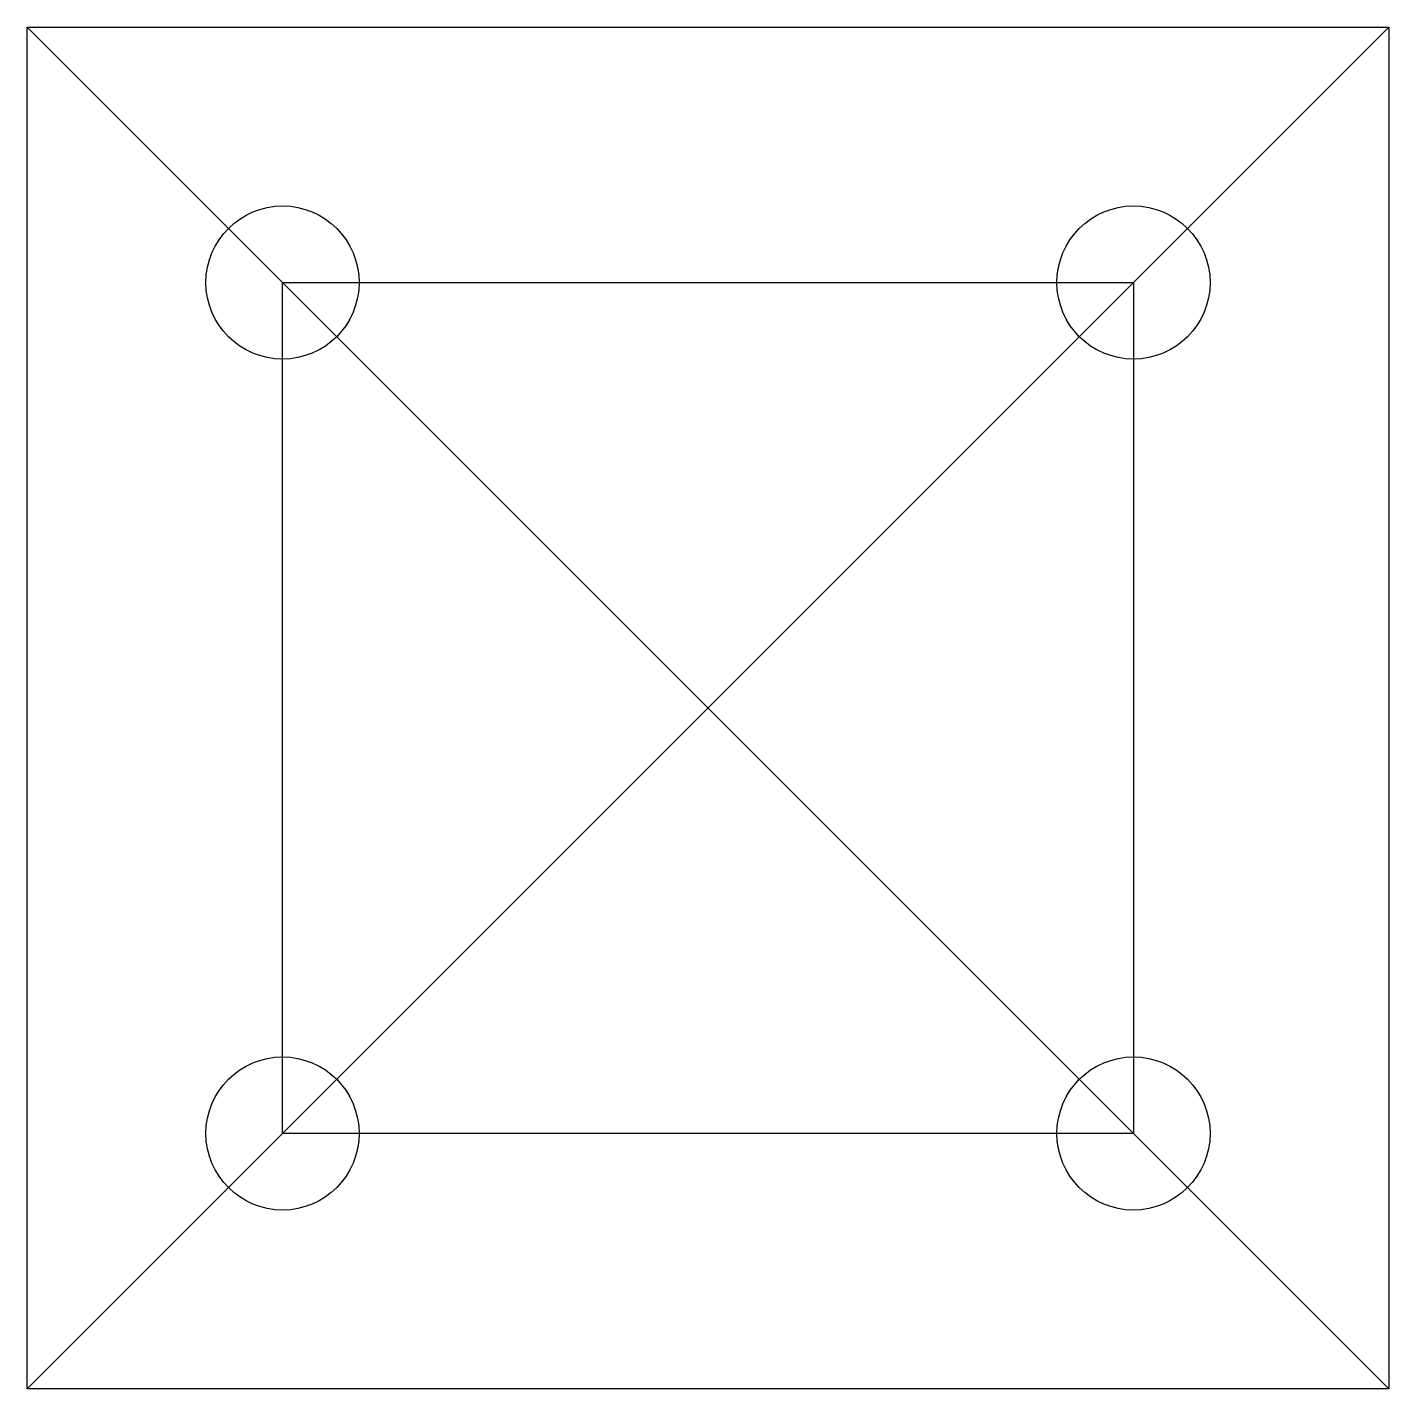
# Model space of a CAD drawing. Header units: millimetres. Extents: x -20 to 20, y -20 to 20.
import ezdxf

# ---------------------------------------------------------------- set-up
doc = ezdxf.new("R2010")
doc.units = ezdxf.units.MM
doc.layers.get('0').update_dxf_attribs({"linetype": 'CONTINUOUS'})

msp = doc.modelspace()

# ---------------------------------------------------------------- linework, layer by layer
for p, q in [((-20, -20), (-20, 20)), ((-20, 20), (20, 20)), ((20, -20), (-20, 20)), ((-20, -20), (20, 20)), ((20, 20), (20, -20)), ((-12.5, -12.5), (-12.5, 12.5)), ((-12.5, 12.5), (12.5, 12.5)), ((12.5, -12.5), (-12.5, 12.5)), ((-12.5, -12.5), (12.5, 12.5)), ((12.5, 12.5), (12.5, -12.5)), ((12.5, -12.5), (-12.5, -12.5)), ((20, -20), (-20, -20))]:
    msp.add_line(p, q)
for centre in [(-12.5, 12.5), (12.5, 12.5), (-12.5, -12.5), (12.5, -12.5)]:
    msp.add_circle(centre, 2.25)

doc.saveas('drawing.dxf')
